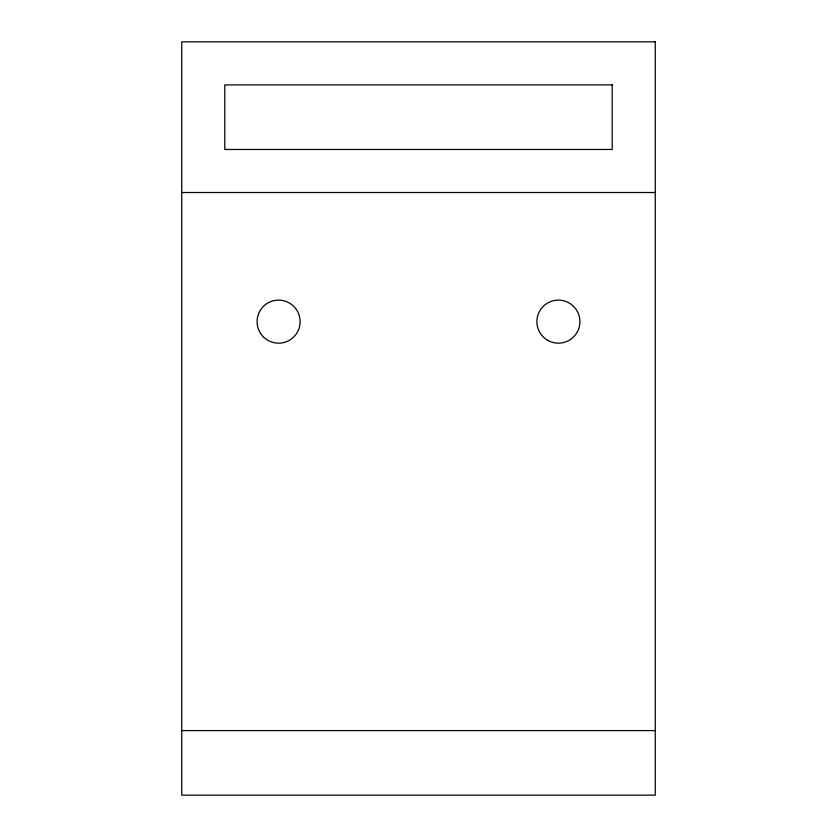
<?xml version="1.0" encoding="UTF-8"?>
<svg xmlns="http://www.w3.org/2000/svg" width="837" height="837" viewBox="0 0 837 837"><rect width="100%" height="100%" fill="white"/><g stroke="black" fill="none" stroke-linecap="round" stroke-linejoin="round"><path stroke-width="1.26" d="M181.744 192.51L655.256 192.51M181.744 730.586L655.256 730.586M655.256 41.85L181.744 41.85L181.744 795.15L655.256 795.15L655.256 41.85M612.203 84.893L224.797 84.893L224.797 149.467L612.203 149.467L612.203 84.893M547.639 340.282A21.521 21.521 0 0 0 579.926 321.649A21.521 21.521 0 0 0 547.639 303.004A21.521 21.521 0 0 0 547.639 340.282M263.383 336.861A21.521 21.521 0 0 0 299.395 327.215A21.521 21.521 0 0 0 273.029 300.86A21.521 21.521 0 0 0 263.383 336.861"/></g></svg>
